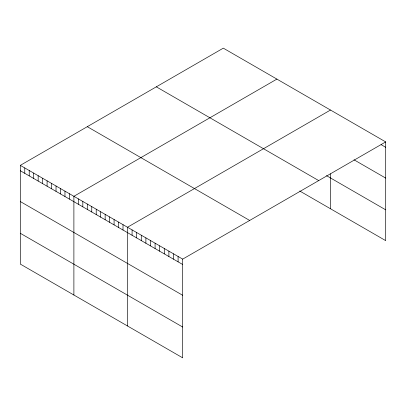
<?xml version="1.0" encoding="UTF-8"?>
<svg xmlns="http://www.w3.org/2000/svg" width="406" height="406" viewBox="0 0 406 406"><rect width="100%" height="100%" fill="white"/><g stroke="black" fill="none" stroke-linecap="round" stroke-linejoin="round"><path stroke-width="0.61" d="M20.3 165.364L182.695 259.119L182.695 357.843L20.3 264.083L20.3 165.364L223.305 48.157L385.7 141.917L385.7 240.636L299.719 190.998M276.897 79.099L73.892 196.301L73.892 295.025M330.484 110.041L127.479 227.243L127.479 325.962M182.695 259.119L385.7 141.917M381.097 144.632L385.7 147.292M354.002 159.797L385.7 178.097M326.515 175.661L385.7 209.831M156.315 86.838L318.71 180.594M87.29 126.687L249.685 220.443M20.3 170.738L182.695 264.494M20.3 201.543L182.695 295.299M20.3 233.277L182.695 327.038M330.484 173.839L330.484 208.76M178.092 256.465L178.092 261.84M173.494 253.806L173.494 259.18M168.891 251.152L168.891 256.526M164.288 248.492L164.288 253.867M159.69 245.838L159.69 251.212M155.087 243.184L155.087 248.558M150.484 240.525L150.484 245.899M145.886 237.87L145.886 243.245M141.283 235.211L141.283 240.585M136.685 232.557L136.685 237.931M132.082 229.897L132.082 235.272M123.013 224.665L123.013 230.04M118.547 222.087L118.547 227.461M114.081 219.509L114.081 224.883M109.615 216.931L109.615 222.305M105.149 214.353L105.149 219.727M100.683 211.775L100.683 217.149M96.217 209.197L96.217 214.571M91.756 206.618L91.756 211.993M87.29 204.04L87.29 209.415M82.824 201.457L82.824 206.837M78.358 198.879L78.358 204.254M69.426 193.723L69.426 199.097M64.96 191.145L64.96 196.519M60.494 188.567L60.494 193.941M56.028 185.989L56.028 191.363M51.562 183.41L51.562 188.785M47.096 180.832L47.096 186.207M42.63 178.254L42.63 183.629M38.164 175.676L38.164 181.051M33.698 173.098L33.698 178.473M29.232 170.52L29.232 175.894M24.766 167.942L24.766 173.316"/></g></svg>
